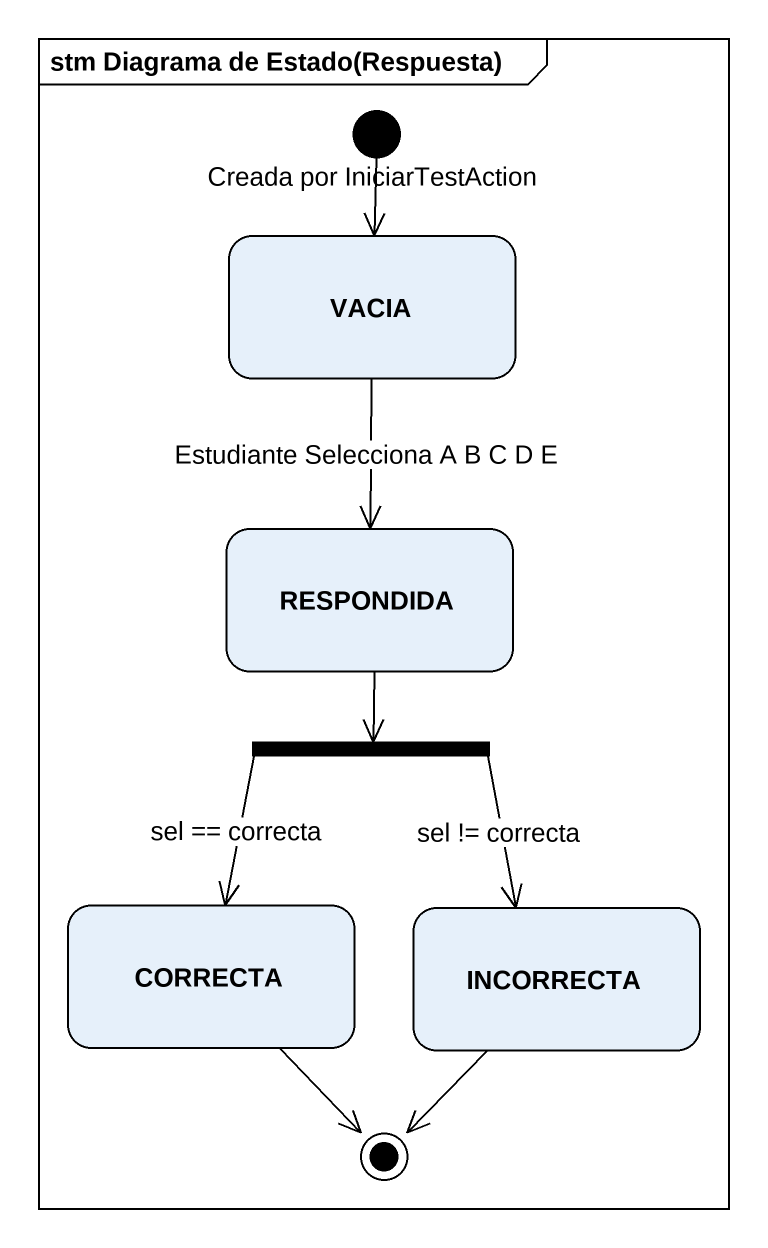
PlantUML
@startuml
mainframe stm Diagrama de Estado(Respuesta)
hide empty description
state "Creada por IniciarTestAction" as Creada_por_IniciarTestAction <<start>>
state VACIA
state RESPONDIDA
state fork1 <<fork>>
state CORRECTA
state INCORRECTA
Creada_por_IniciarTestAction --> VACIA
VACIA --> RESPONDIDA : Estudiante Selecciona A B C D E
RESPONDIDA --> fork1
fork1 --> CORRECTA : sel == correcta
fork1 --> INCORRECTA : sel != correcta
CORRECTA --> [*]
INCORRECTA --> [*]
@enduml
